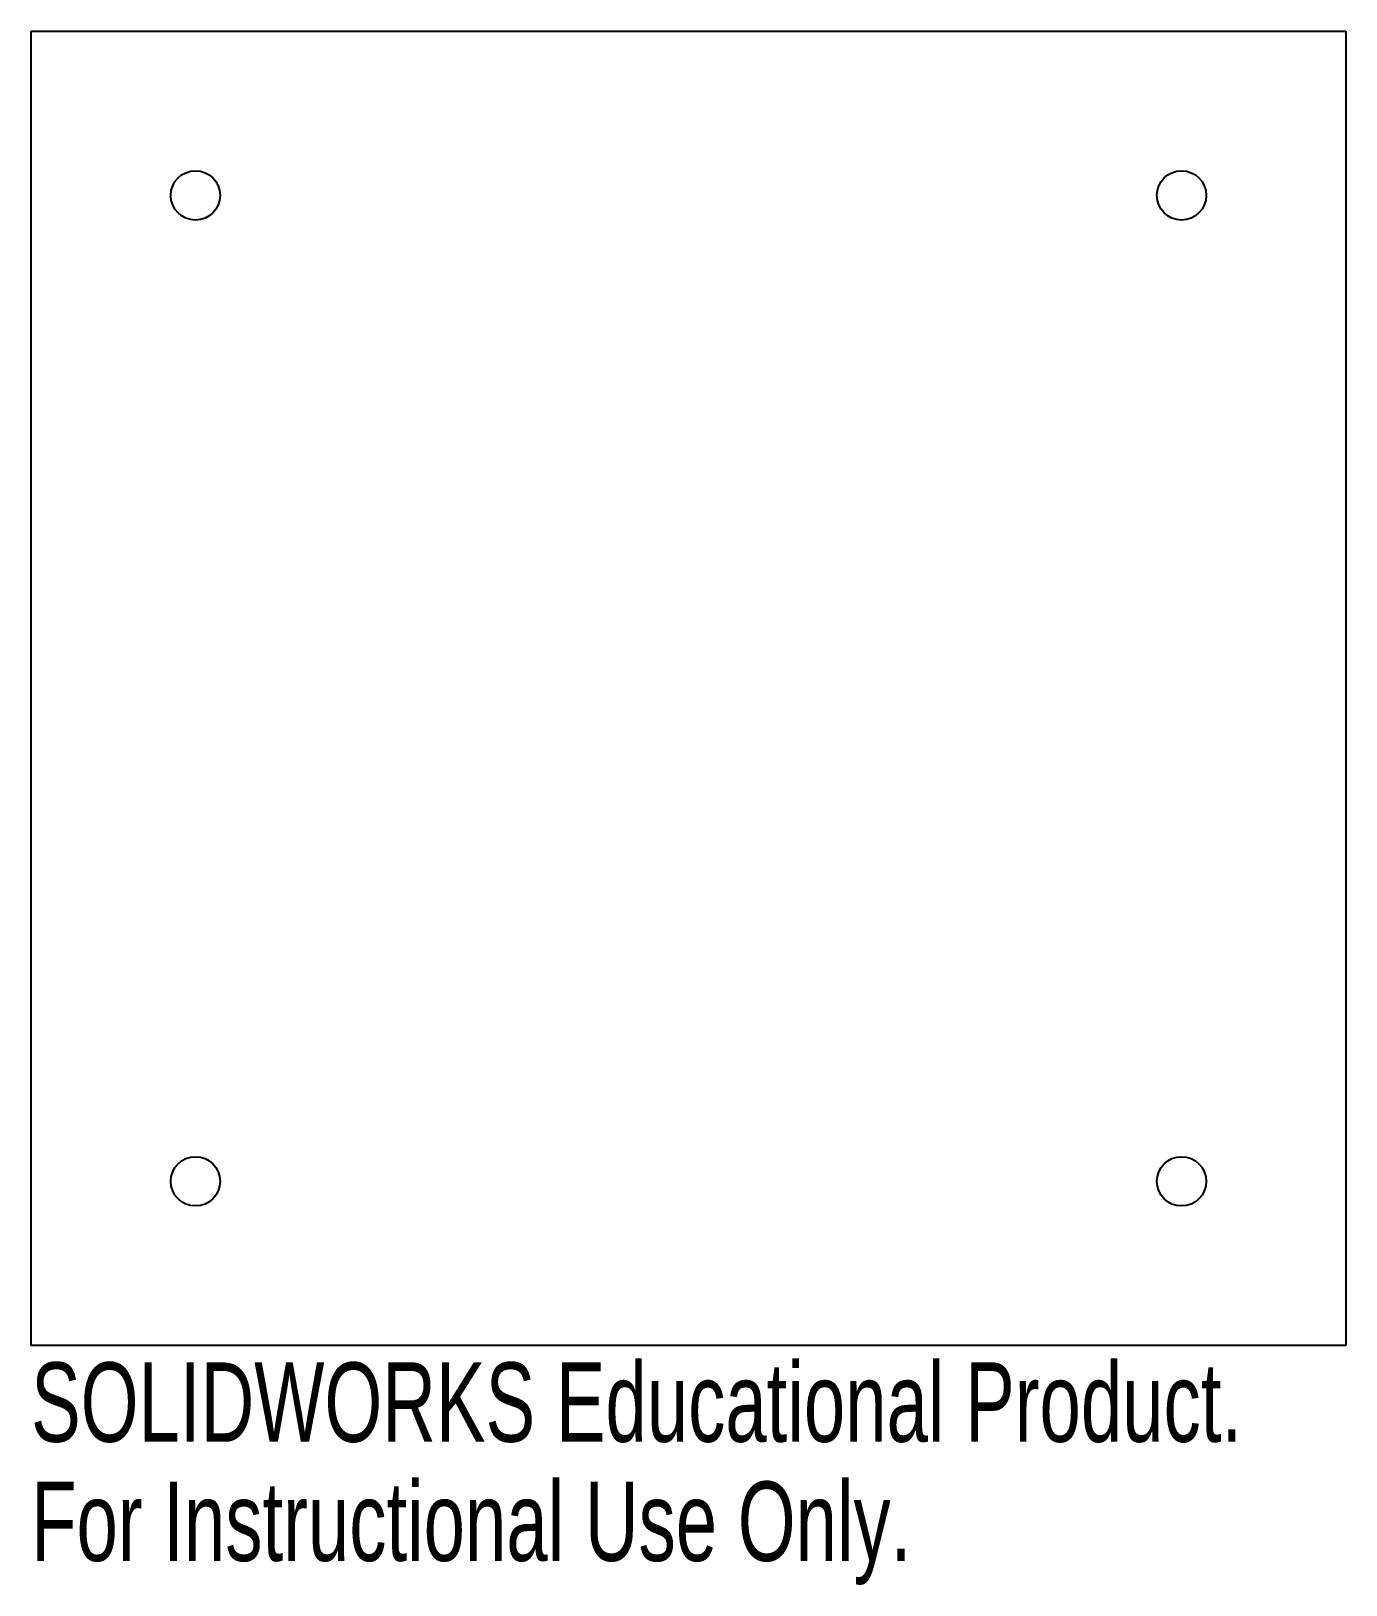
# Paper-space layout '_Back' of a CAD drawing. Header units: millimetres. Extents: x -80 to 0, y -14.6 to 80.
import ezdxf

# ---------------------------------------------------------------- set-up
doc = ezdxf.new("R2010")
doc.units = ezdxf.units.MM
doc.styles.add('SLDTEXTSTYLE0', font='TXT', dxfattribs={"width": 0.7})

psp = doc.layouts.new('_Back')

# ---------------------------------------------------------------- linework, layer by layer
at = {"color": 7, "linetype": 'Continuous', "lineweight": 25}
for p, q in [((-80, 80), (0, 80)), ((-80, 0), (-80, 80)), ((0, 80), (0, 0)), ((0, 0), (-80, 0))]:
    psp.add_line(p, q, dxfattribs=at)
for centre in [(-70, 70), (-10, 70), (-70, 10), (-10, 10)]:
    psp.add_circle(centre, 1.5, dxfattribs=at)

# ---------------------------------------------------------------- texts
at = {"color": 7, "linetype": 'Continuous', "char_height": 4.83362, "attachment_point": 1, "style": 'SLDTEXTSTYLE0'}
for s, insert in [('SOLIDWORKS Educational Product.', (-80, -1.02)), ('For Instructional Use Only.', (-80, -8.27))]:
    psp.add_mtext(s, dxfattribs=dict(at, insert=insert))

doc.saveas('drawing.dxf')
